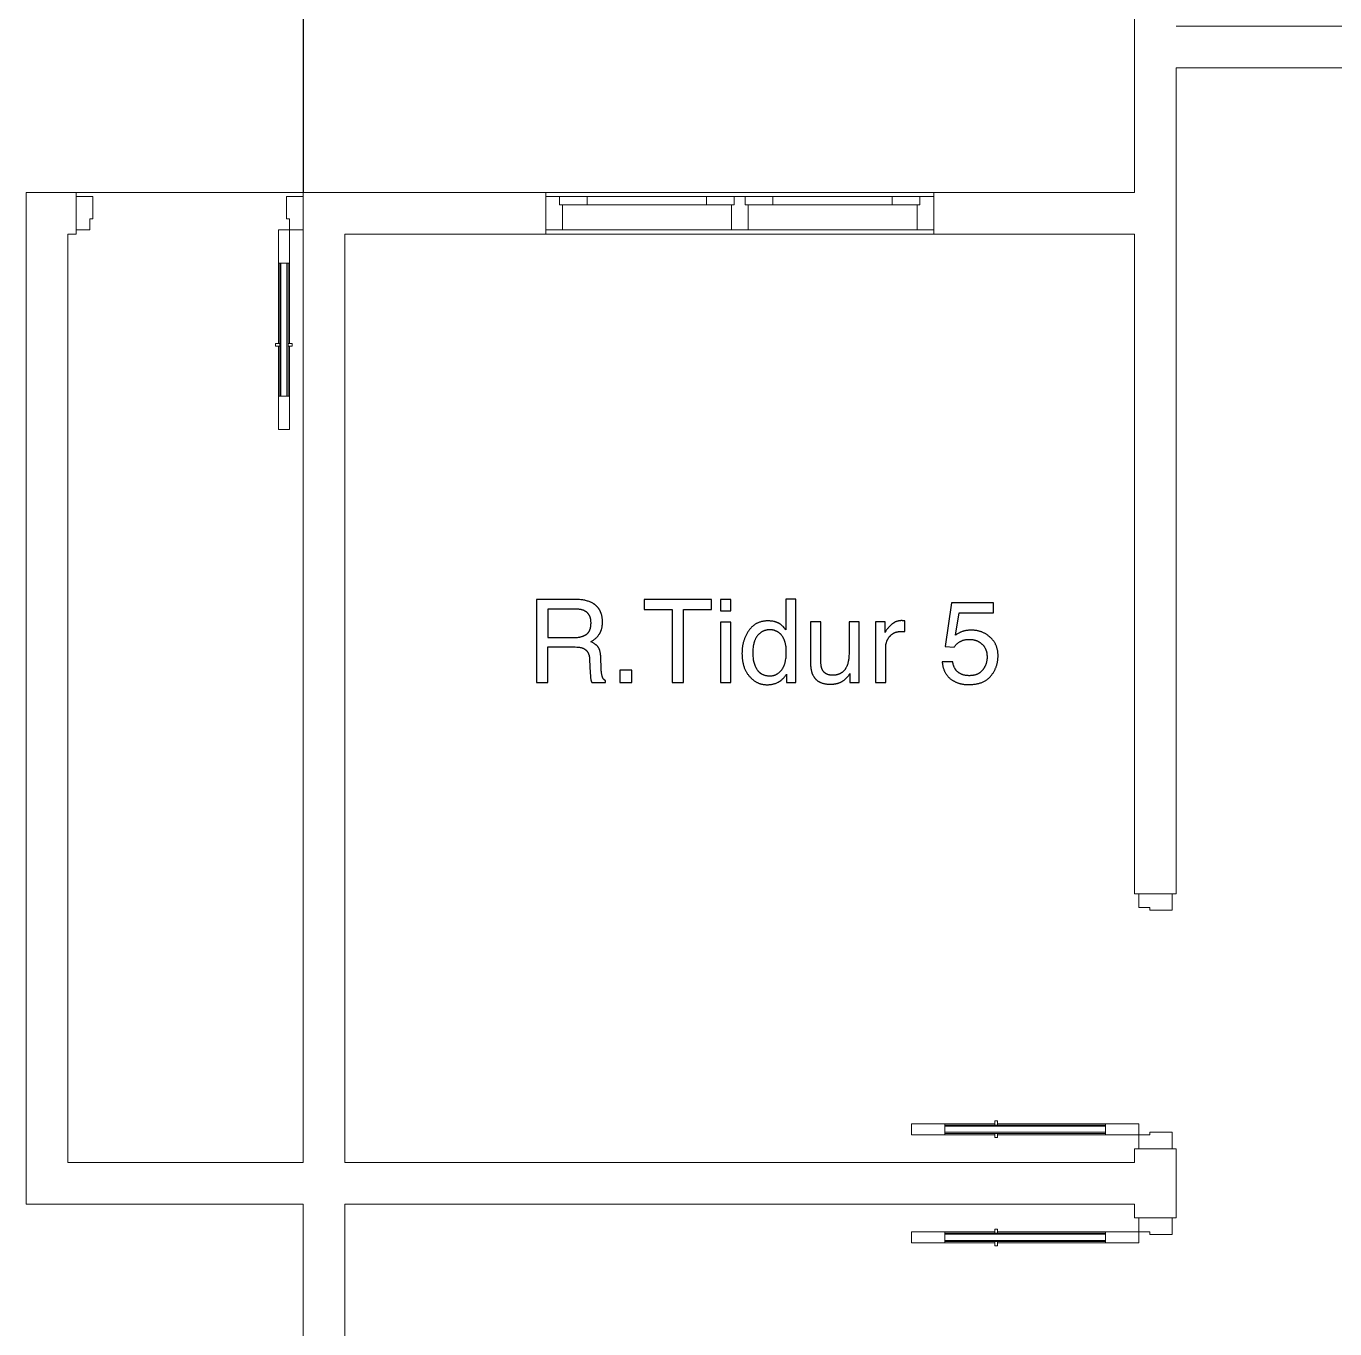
# Model space of a CAD drawing. Header units: metres. Extents: x 0 to 2861, y -1 to 1496.
# Drawn here: x 17.375 to 22.097, y 26.322 to 31.022 of the extents above; entities that cross this region are included whole.
import ezdxf

# ---------------------------------------------------------------- set-up
doc = ezdxf.new("R2010")
doc.units = ezdxf.units.M
doc.layers.add('ARS-KUSEN', color=25, linetype='Continuous', lineweight=9)
doc.layers.add('ARS_DINDING', color=1, linetype='Continuous', lineweight=15)
doc.layers.add('Default', color=18, linetype='Continuous')

msp = doc.modelspace()

# ---------------------------------------------------------------- linework, layer by layer
at = {"layer": 'ARS-KUSEN'}
for points in [[(17.5548, 30.2865), (17.6048, 30.2865), (17.6048, 30.3265), (17.6148, 30.3265), (17.6148, 30.4065), (17.5548, 30.4065)], [(18.3748, 30.2865), (18.3248, 30.2865), (18.3248, 30.3265), (18.3148, 30.3265), (18.3148, 30.4065), (18.3748, 30.4065)], [(19.2498, 30.4065), (19.2998, 30.4065), (19.2998, 30.3765), (19.3098, 30.3765), (19.3098, 30.2865), (19.2498, 30.2865)], [(20.6498, 30.2865), (19.2498, 30.2865), (19.2498, 30.4065), (20.6498, 30.4065)], [(19.3998, 30.389), (19.3998, 30.4065), (19.2998, 30.4065), (19.2998, 30.3765), (19.3998, 30.3765)], [(19.8298, 30.389), (19.8298, 30.4065), (19.9298, 30.4065), (19.9298, 30.3765), (19.8298, 30.3765)], [(19.9298, 30.4065), (19.9698, 30.4065), (19.9698, 30.3765), (19.9798, 30.3765), (19.9798, 30.2865), (19.9198, 30.2865), (19.9198, 30.3765), (19.9298, 30.3765)], [(20.0698, 30.389), (20.0698, 30.4065), (19.9698, 30.4065), (19.9698, 30.3765), (20.0698, 30.3765)], [(20.6498, 30.4065), (20.5998, 30.4065), (20.5998, 30.3765), (20.5898, 30.3765), (20.5898, 30.2865), (20.6498, 30.2865)], [(18.3248, 30.2865), (18.3248, 30.1665), (18.2848, 30.1665), (18.2848, 30.2865)], [(18.2898, 29.8765), (18.2898, 29.8665), (18.2748, 29.8665), (18.2748, 29.8765)], [(18.3198, 29.8765), (18.3198, 29.8665), (18.3348, 29.8665), (18.3348, 29.8765)], [(18.3248, 29.6865), (18.3248, 29.5665), (18.2848, 29.5665), (18.2848, 29.6865)], [(21.3898, 27.8915), (21.3898, 27.8415), (21.4298, 27.8415), (21.4298, 27.8315), (21.5098, 27.8315), (21.5098, 27.8915)], [(20.6898, 27.0215), (20.5698, 27.0215), (20.5698, 27.0615), (20.6898, 27.0615)], [(20.8798, 27.0565), (20.8698, 27.0565), (20.8698, 27.0715), (20.8798, 27.0715)], [(21.3898, 27.0215), (21.2698, 27.0215), (21.2698, 27.0615), (21.3898, 27.0615)], [(20.8798, 27.0265), (20.8698, 27.0265), (20.8698, 27.0115), (20.8798, 27.0115)], [(21.3898, 26.9715), (21.3898, 27.0215), (21.4298, 27.0215), (21.4298, 27.0315), (21.5098, 27.0315), (21.5098, 26.9715)], [(21.3898, 26.7215), (21.3898, 26.6715), (21.4298, 26.6715), (21.4298, 26.6615), (21.5098, 26.6615), (21.5098, 26.7215)], [(20.6898, 26.6715), (20.5698, 26.6715), (20.5698, 26.6315), (20.6898, 26.6315)], [(20.8798, 26.6665), (20.8698, 26.6665), (20.8698, 26.6815), (20.8798, 26.6815)], [(20.8798, 26.6365), (20.8698, 26.6365), (20.8698, 26.6215), (20.8798, 26.6215)], [(21.3898, 26.6715), (21.2698, 26.6715), (21.2698, 26.6315), (21.3898, 26.6315)]]:
    msp.add_lwpolyline(points, close=True, dxfattribs=at)
for points in [[(19.3998, 30.389), (19.3998, 30.4065), (19.8298, 30.4065), (19.8298, 30.394)], [(19.8298, 30.389), (19.8298, 30.3765), (19.3998, 30.3765), (19.3998, 30.389)], [(20.4998, 30.3865), (20.4998, 30.4065), (20.0698, 30.4065), (20.0698, 30.389)], [(20.0698, 30.389), (20.0698, 30.3765), (20.4998, 30.3765), (20.4998, 30.389)], [(20.4998, 30.394), (20.4998, 30.4065), (20.5998, 30.4065), (20.5998, 30.3765), (20.4998, 30.3765), (20.4998, 30.389)], [(18.2898, 30.1665), (18.2898, 29.6865)], [(18.2938, 30.1665), (18.2938, 29.6865)], [(18.3158, 30.1665), (18.3158, 29.6865)], [(18.3198, 30.1665), (18.3198, 29.6865)], [(21.2698, 27.0565), (20.6898, 27.0565)], [(21.2698, 27.0525), (20.6898, 27.0525)], [(21.2698, 27.0305), (20.6898, 27.0305)], [(21.2698, 27.0265), (20.6898, 27.0265)], [(21.2698, 26.6665), (20.6898, 26.6665)], [(21.2698, 26.6625), (20.6898, 26.6625)], [(21.2698, 26.6405), (20.6898, 26.6405)], [(21.2698, 26.6365), (20.6898, 26.6365)]]:
    msp.add_lwpolyline(points, dxfattribs=at)
at = {"layer": 'ARS-KUSEN', "color": 16}
for points in [[(18.2848, 29.8765), (18.2848, 30.1665), (18.3248, 30.1665), (18.3248, 29.8765)], [(18.3248, 29.8665), (18.3248, 29.6865), (18.2848, 29.6865), (18.2848, 29.8665)], [(20.8698, 27.0215), (20.6898, 27.0215), (20.6898, 27.0615), (20.8698, 27.0615)], [(20.8798, 27.0615), (21.2698, 27.0615), (21.2698, 27.0215), (20.8798, 27.0215)], [(20.8698, 26.6715), (20.6898, 26.6715), (20.6898, 26.6315), (20.8698, 26.6315)], [(20.8798, 26.6315), (21.2698, 26.6315), (21.2698, 26.6715), (20.8798, 26.6715)]]:
    msp.add_lwpolyline(points, dxfattribs=at)
at = {"layer": 'ARS_DINDING', "color": 251}
for points in [[(21.3748, 30.4215), (21.3748, 33.2672)], [(21.3748, 31.0215), (21.3748, 30.8715)], [(25.0248, 30.4215), (25.0248, 31.0215), (21.5248, 31.0215)], [(21.5248, 30.8715), (21.5248, 27.8915), (21.3748, 27.8915), (21.3748, 30.2715)], [(21.5248, 30.8715), (24.8748, 30.8715)], [(17.5248, 30.2715), (17.5548, 30.2715), (17.5548, 30.4215), (17.3748, 30.4215), (17.3748, 30.2715)], [(18.3748, 26.7715), (17.3748, 26.7715), (17.3748, 30.4215), (18.3748, 30.4215)], [(21.3748, 30.4215), (18.3748, 30.4215), (18.3748, 30.2715)], [(18.3748, 26.9215), (18.3748, 30.4215), (18.5248, 30.4215)], [(19.2498, 30.4215), (19.2498, 30.2715)], [(20.6498, 30.4215), (20.6498, 30.2715)], [(21.5248, 30.2715), (21.5248, 30.4215)], [(17.5248, 30.2715), (17.5248, 26.9215)], [(18.5248, 30.2715), (18.5248, 26.9215)], [(18.5248, 30.2715), (21.3748, 30.2715)], [(21.3748, 26.9215), (21.3748, 26.9715), (21.5248, 26.9715), (21.5248, 26.7215), (21.3748, 26.7215), (21.3748, 26.7715)], [(18.3748, 26.9215), (17.5248, 26.9215)], [(21.3748, 26.9215), (18.5248, 26.9215)], [(21.5248, 26.7715), (21.5248, 26.9215)], [(18.5248, 22.6465), (18.3748, 22.6465), (18.3748, 26.7715)], [(18.5248, 26.7715), (21.3748, 26.7715)], [(18.5248, 26.7715), (18.5248, 22.7965)]]:
    msp.add_lwpolyline(points, dxfattribs=at)
at = {"layer": 'Default'}
for points in [[(18.3748, 31.4215), (18.3748, 30.4215)], [(19.3555, 28.9532), (19.2166, 28.9532)], [(19.2166, 28.9532), (19.2166, 28.6532)], [(19.4121, 28.8006), (19.4145, 28.8019), (19.4169, 28.8033), (19.4193, 28.8048), (19.4215, 28.8062), (19.4237, 28.8078), (19.4258, 28.8094), (19.4279, 28.811), (19.4299, 28.8127), (19.4318, 28.8145), (19.4336, 28.8163), (19.4354, 28.8181), (19.4371, 28.82), (19.4387, 28.822), (19.4403, 28.824), (19.4418, 28.8261), (19.4432, 28.8282), (19.4439, 28.8293), (19.4446, 28.8304), (19.4452, 28.8315), (19.4458, 28.8326), (19.4464, 28.8338), (19.447, 28.835), (19.4475, 28.8362), (19.4481, 28.8374), (19.4486, 28.8386), (19.4491, 28.8399), (19.4495, 28.8411), (19.45, 28.8424), (19.4504, 28.8437), (19.4508, 28.8451), (19.4512, 28.8464), (19.4516, 28.8478), (19.4519, 28.8492), (19.4522, 28.8506), (19.4528, 28.8535), (19.4533, 28.8564), (19.4536, 28.8594), (19.454, 28.8625), (19.4542, 28.8657), (19.4543, 28.869), (19.4543, 28.8723), (19.4543, 28.8755), (19.4542, 28.8786), (19.454, 28.8817), (19.4537, 28.8847), (19.4533, 28.8876), (19.4529, 28.8905), (19.4523, 28.8933), (19.4517, 28.8961), (19.451, 28.8988), (19.4506, 28.9001), (19.4502, 28.9014), (19.4498, 28.9027), (19.4493, 28.904), (19.4489, 28.9052), (19.4484, 28.9065), (19.4479, 28.9077), (19.4474, 28.9089), (19.4468, 28.9101), (19.4463, 28.9113), (19.4457, 28.9124), (19.4451, 28.9136), (19.4444, 28.9147), (19.4438, 28.9158), (19.4431, 28.9169), (19.4424, 28.918), (19.4417, 28.9191), (19.441, 28.9201), (19.4402, 28.9212), (19.4394, 28.9222), (19.4386, 28.9232), (19.4378, 28.9242), (19.437, 28.9252), (19.4361, 28.9261), (19.4353, 28.9271), (19.4344, 28.928), (19.4334, 28.9289), (19.4325, 28.9298), (19.4315, 28.9307), (19.4306, 28.9315), (19.4296, 28.9324), (19.4285, 28.9332), (19.4275, 28.934), (19.4264, 28.9348), (19.4254, 28.9356), (19.4242, 28.9364), (19.4231, 28.9371), (19.422, 28.9378), (19.4208, 28.9386), (19.4196, 28.9393), (19.4172, 28.9406), (19.4147, 28.9419), (19.4121, 28.9432), (19.4107, 28.9438), (19.4092, 28.9444), (19.4063, 28.9455), (19.4033, 28.9466), (19.4002, 28.9475), (19.397, 28.9484), (19.3937, 28.9493), (19.3903, 28.95), (19.3868, 28.9507), (19.3832, 28.9512), (19.3795, 28.9518), (19.3758, 28.9522), (19.3719, 28.9525), (19.3679, 28.9528), (19.3639, 28.953), (19.3597, 28.9531), (19.3555, 28.9532)], [(19.8483, 28.9532), (19.6049, 28.9532)], [(19.6049, 28.9532), (19.6049, 28.9174)], [(19.8483, 28.9174), (19.8483, 28.9532)], [(19.8805, 28.9532), (19.8805, 28.9115)], [(19.9179, 28.9532), (19.8805, 28.9532)], [(19.9179, 28.9115), (19.9179, 28.9532)], [(20.1518, 28.9542), (20.1164, 28.9542)], [(20.1164, 28.9542), (20.1164, 28.8437)], [(20.1518, 28.6532), (20.1518, 28.9542)], [(19.3565, 28.9182), (19.2573, 28.9182)], [(19.2573, 28.9182), (19.2573, 28.8157)], [(19.3512, 28.8157), (19.3547, 28.8158), (19.3582, 28.8159), (19.3615, 28.8161), (19.3648, 28.8164), (19.3679, 28.8168), (19.371, 28.8173), (19.3725, 28.8176), (19.3739, 28.8179), (19.3754, 28.8182), (19.3768, 28.8186), (19.3782, 28.8189), (19.3796, 28.8193), (19.381, 28.8198), (19.3823, 28.8202), (19.3836, 28.8206), (19.3849, 28.8211), (19.3861, 28.8216), (19.3874, 28.8222), (19.3886, 28.8227), (19.3898, 28.8233), (19.391, 28.8239), (19.3921, 28.8245), (19.3932, 28.8251), (19.3943, 28.8258), (19.3954, 28.8265), (19.3964, 28.8272), (19.397, 28.8275), (19.3975, 28.8279), (19.398, 28.8283), (19.3985, 28.8287), (19.3989, 28.8291), (19.3994, 28.8295), (19.3999, 28.8299), (19.4003, 28.8303), (19.4008, 28.8307), (19.4012, 28.8312), (19.4017, 28.8316), (19.4021, 28.8321), (19.4025, 28.8326), (19.4029, 28.833), (19.4033, 28.8335), (19.4037, 28.834), (19.4041, 28.8345), (19.4045, 28.835), (19.4049, 28.8356), (19.4052, 28.8361), (19.4056, 28.8366), (19.4059, 28.8372), (19.4063, 28.8378), (19.4066, 28.8383), (19.4072, 28.8395), (19.4078, 28.8407), (19.4084, 28.8419), (19.4089, 28.8432), (19.4094, 28.8445), (19.4099, 28.8458), (19.4103, 28.8472), (19.4107, 28.8486), (19.4111, 28.8501), (19.4115, 28.8516), (19.4118, 28.8531), (19.412, 28.8547), (19.4123, 28.8562), (19.4125, 28.8579), (19.4127, 28.8595), (19.4128, 28.8612), (19.4129, 28.863), (19.413, 28.8648), (19.4131, 28.8666), (19.4131, 28.8684), (19.4131, 28.8704), (19.413, 28.8723), (19.4129, 28.8742), (19.4127, 28.8761), (19.4125, 28.8779), (19.4123, 28.8797), (19.412, 28.8815), (19.4116, 28.8832), (19.4112, 28.8848), (19.4108, 28.8865), (19.4103, 28.888), (19.4098, 28.8896), (19.4095, 28.8903), (19.4092, 28.8911), (19.4089, 28.8918), (19.4086, 28.8926), (19.4083, 28.8933), (19.408, 28.894), (19.4076, 28.8947), (19.4073, 28.8954), (19.4069, 28.896), (19.4065, 28.8967), (19.4061, 28.8974), (19.4057, 28.898), (19.4053, 28.8987), (19.4049, 28.8993), (19.4044, 28.8999), (19.404, 28.9005), (19.4035, 28.9011), (19.4031, 28.9017), (19.4026, 28.9023), (19.4021, 28.9028), (19.4016, 28.9034), (19.4011, 28.904), (19.4005, 28.9045), (19.4, 28.905), (19.3994, 28.9055), (19.3989, 28.906), (19.3983, 28.9065), (19.3977, 28.907), (19.3971, 28.9075), (19.3965, 28.908), (19.3959, 28.9084), (19.3953, 28.9089), (19.3946, 28.9093), (19.394, 28.9098), (19.3933, 28.9102), (19.3926, 28.9106), (19.3919, 28.911), (19.3912, 28.9114), (19.3898, 28.9121), (19.389, 28.9125), (19.3882, 28.9129), (19.3874, 28.9132), (19.3866, 28.9135), (19.3857, 28.9139), (19.3848, 28.9142), (19.384, 28.9145), (19.3831, 28.9148), (19.3812, 28.9153), (19.3793, 28.9158), (19.3773, 28.9163), (19.3753, 28.9167), (19.3731, 28.9171), (19.371, 28.9174), (19.3687, 28.9176), (19.3664, 28.9179), (19.364, 28.918), (19.3616, 28.9181), (19.3591, 28.9182), (19.3565, 28.9182)], [(19.6049, 28.9174), (19.7059, 28.9174)], [(19.7059, 28.9174), (19.7059, 28.6532)], [(19.7472, 28.6532), (19.7472, 28.9174)], [(19.7472, 28.9174), (19.8483, 28.9174)], [(19.8805, 28.9115), (19.9179, 28.9115)], [(20.7136, 28.9407), (20.6913, 28.7833)], [(20.8655, 28.9407), (20.7136, 28.9407)], [(20.7287, 28.8239), (20.7411, 28.9052)], [(20.7411, 28.9052), (20.8655, 28.9052)], [(20.8655, 28.9052), (20.8655, 28.9407)], [(19.8805, 28.8709), (19.8805, 28.6532)], [(19.9179, 28.8709), (19.8805, 28.8709)], [(19.9179, 28.6532), (19.9179, 28.8709)], [(20.0521, 28.8758), (20.0493, 28.8757), (20.0465, 28.8756), (20.0438, 28.8755), (20.0411, 28.8752), (20.0384, 28.8749), (20.0358, 28.8745), (20.0333, 28.8741), (20.0307, 28.8736), (20.0282, 28.873), (20.0258, 28.8723), (20.0234, 28.8716), (20.021, 28.8708), (20.0187, 28.87), (20.0164, 28.8691), (20.0142, 28.8681), (20.012, 28.867), (20.0098, 28.8659), (20.0077, 28.8647), (20.0056, 28.8634), (20.0036, 28.8621), (20.0016, 28.8607), (19.9997, 28.8592), (19.9977, 28.8577), (19.9959, 28.8561), (19.994, 28.8544), (19.9922, 28.8526), (19.9905, 28.8508), (19.9888, 28.8489), (19.9871, 28.847), (19.9855, 28.845), (19.9839, 28.8429), (19.9824, 28.8407), (19.9809, 28.8385), (19.9794, 28.8363), (19.978, 28.8341), (19.9766, 28.8318), (19.9753, 28.8295), (19.9741, 28.8272), (19.9728, 28.8248), (19.9717, 28.8224), (19.9706, 28.82), (19.9695, 28.8176), (19.9685, 28.8152), (19.9675, 28.8127), (19.9666, 28.8102), (19.9657, 28.8076), (19.9648, 28.8051), (19.9641, 28.8025), (19.9633, 28.7999), (19.9626, 28.7973), (19.962, 28.7946), (19.9614, 28.792), (19.9608, 28.7893), (19.9603, 28.7865), (19.9599, 28.7838), (19.9595, 28.781), (19.9591, 28.7782), (19.9588, 28.7754), (19.9583, 28.7697), (19.958, 28.7639), (19.9579, 28.7579), (19.9581, 28.7516), (19.9582, 28.7485), (19.9584, 28.7455), (19.9586, 28.7425), (19.9589, 28.7395), (19.9592, 28.7366), (19.9596, 28.7337), (19.9601, 28.7308), (19.9606, 28.728), (19.9611, 28.7252), (19.9617, 28.7225), (19.9624, 28.7198), (19.9631, 28.7171), (19.9638, 28.7145), (19.9646, 28.712), (19.9655, 28.7094), (19.9664, 28.7069), (19.9674, 28.7045), (19.9684, 28.702), (19.9695, 28.6997), (19.9706, 28.6973), (19.9718, 28.695), (19.973, 28.6928), (19.9743, 28.6906), (19.9756, 28.6884), (19.977, 28.6862), (19.9784, 28.6841), (19.9799, 28.6821), (19.9815, 28.6801), (19.9831, 28.6781), (19.9847, 28.6761), (19.9864, 28.6742), (19.9881, 28.6724), (19.9898, 28.6706), (19.9915, 28.6689), (19.9933, 28.6673), (19.9951, 28.6657), (19.9969, 28.6642), (19.9987, 28.6627), (20.0005, 28.6613), (20.0024, 28.6599), (20.0043, 28.6586), (20.0061, 28.6574), (20.0081, 28.6562), (20.01, 28.6551), (20.0119, 28.6541), (20.0139, 28.6531), (20.0159, 28.6522), (20.0179, 28.6513), (20.0199, 28.6505), (20.022, 28.6497), (20.024, 28.649), (20.0261, 28.6484), (20.0282, 28.6478), (20.0303, 28.6473), (20.0325, 28.6469), (20.0346, 28.6465), (20.0368, 28.6462), (20.039, 28.6459), (20.0412, 28.6457), (20.0435, 28.6455), (20.0457, 28.6454), (20.048, 28.6454), (20.0508, 28.6454), (20.0536, 28.6455), (20.0563, 28.6457), (20.059, 28.646), (20.0617, 28.6463), (20.0643, 28.6467), (20.0669, 28.6471), (20.0694, 28.6476), (20.0719, 28.6482), (20.0744, 28.6489), (20.0768, 28.6496), (20.0791, 28.6505), (20.0815, 28.6513), (20.0838, 28.6523), (20.086, 28.6533), (20.0882, 28.6544), (20.0893, 28.655), (20.0904, 28.6556), (20.0915, 28.6562), (20.0926, 28.6568), (20.0936, 28.6575), (20.0947, 28.6582), (20.0957, 28.6589), (20.0967, 28.6596), (20.0977, 28.6603), (20.0988, 28.6611), (20.0998, 28.6619), (20.1008, 28.6627), (20.1017, 28.6635), (20.1027, 28.6644), (20.1046, 28.6662), (20.1065, 28.6681), (20.1084, 28.67), (20.1102, 28.6721), (20.1119, 28.6742), (20.1137, 28.6764), (20.1154, 28.6787), (20.117, 28.6811), (20.1187, 28.6836)], [(20.1164, 28.8437), (20.1134, 28.8474), (20.1104, 28.8508), (20.1075, 28.8539), (20.106, 28.8553), (20.1046, 28.8567), (20.1033, 28.858), (20.1019, 28.8593), (20.1006, 28.8604), (20.0992, 28.8615), (20.0979, 28.8625), (20.0967, 28.8635), (20.0954, 28.8643), (20.0942, 28.8651), (20.0931, 28.8658), (20.092, 28.8664), (20.0909, 28.867), (20.0898, 28.8676), (20.0887, 28.8682), (20.0875, 28.8688), (20.0864, 28.8693), (20.0852, 28.8698), (20.084, 28.8703), (20.0828, 28.8707), (20.0815, 28.8712), (20.0803, 28.8716), (20.079, 28.872), (20.0778, 28.8724), (20.0765, 28.8728), (20.0752, 28.8731), (20.0725, 28.8737), (20.0698, 28.8743), (20.067, 28.8747), (20.0641, 28.8751), (20.0612, 28.8754), (20.0582, 28.8756), (20.0552, 28.8757), (20.0521, 28.8758)], [(20.2428, 28.8719), (20.2053, 28.8719)], [(20.2053, 28.8719), (20.2053, 28.7232)], [(20.2428, 28.7267), (20.2428, 28.8719)], [(20.3813, 28.8719), (20.3445, 28.8719)], [(20.3445, 28.8719), (20.3445, 28.7645)], [(20.3813, 28.6532), (20.3813, 28.8719)], [(20.4746, 28.8719), (20.4397, 28.8719)], [(20.4397, 28.8719), (20.4397, 28.6532)], [(20.5461, 28.8758), (20.5377, 28.8766), (20.5356, 28.8767), (20.5349, 28.8768), (20.5345, 28.8768), (20.5343, 28.8768), (20.5329, 28.8768), (20.5315, 28.8767), (20.5302, 28.8766), (20.5289, 28.8765), (20.5276, 28.8764), (20.5262, 28.8762), (20.5249, 28.876), (20.5237, 28.8758), (20.5224, 28.8755), (20.5211, 28.8752), (20.5198, 28.8749), (20.5186, 28.8746), (20.5173, 28.8742), (20.5161, 28.8738), (20.5149, 28.8733), (20.5137, 28.8728), (20.5125, 28.8723), (20.5113, 28.8718), (20.5101, 28.8712), (20.5089, 28.8706), (20.5078, 28.87), (20.5066, 28.8693), (20.5055, 28.8686), (20.5044, 28.8679), (20.5032, 28.8671), (20.5021, 28.8663), (20.501, 28.8655), (20.4999, 28.8647), (20.4988, 28.8638), (20.4978, 28.8629), (20.4967, 28.8619), (20.4957, 28.861), (20.4917, 28.8571), (20.4881, 28.8533), (20.4864, 28.8515), (20.4849, 28.8498), (20.4834, 28.848), (20.482, 28.8463), (20.4808, 28.8447), (20.4796, 28.843), (20.4785, 28.8415), (20.4776, 28.8399), (20.4771, 28.8392), (20.4767, 28.8384), (20.4763, 28.8377), (20.4759, 28.8369), (20.4755, 28.8362), (20.4752, 28.8355), (20.4749, 28.8348), (20.4746, 28.8341)], [(20.4746, 28.8341), (20.4746, 28.8719)], [(20.5461, 28.837), (20.5461, 28.8758)], [(19.2573, 28.8157), (19.3512, 28.8157)], [(20.4765, 28.779), (20.4765, 28.7804), (20.4765, 28.7819), (20.4766, 28.7833), (20.4767, 28.7847), (20.4768, 28.7861), (20.477, 28.7875), (20.4772, 28.7889), (20.4774, 28.7903), (20.4776, 28.7916), (20.4779, 28.793), (20.4782, 28.7943), (20.4786, 28.7957), (20.4789, 28.797), (20.4793, 28.7983), (20.4797, 28.7996), (20.4802, 28.8009), (20.4807, 28.8022), (20.4812, 28.8034), (20.4817, 28.8047), (20.4823, 28.8059), (20.4829, 28.8072), (20.4835, 28.8084), (20.4842, 28.8096), (20.4849, 28.8108), (20.4856, 28.812), (20.4863, 28.8132), (20.4871, 28.8144), (20.4879, 28.8156), (20.4887, 28.8167), (20.4896, 28.8179), (20.4905, 28.819), (20.4914, 28.8201), (20.4923, 28.8212), (20.4933, 28.8223), (20.4943, 28.8233), (20.4953, 28.8243), (20.4963, 28.8253), (20.4974, 28.8262), (20.4985, 28.8271), (20.4996, 28.8279), (20.5008, 28.8288), (20.5019, 28.8295), (20.5031, 28.8303), (20.5044, 28.831), (20.5056, 28.8317), (20.5069, 28.8323), (20.5082, 28.8329), (20.5095, 28.8335), (20.5108, 28.8341), (20.5122, 28.8346), (20.5136, 28.835), (20.515, 28.8355), (20.5165, 28.8359), (20.518, 28.8362), (20.5195, 28.8366), (20.521, 28.8369), (20.5225, 28.8371), (20.5241, 28.8374), (20.5257, 28.8375), (20.5273, 28.8377), (20.529, 28.8378), (20.5306, 28.8379), (20.5323, 28.838), (20.5341, 28.838), (20.5372, 28.8379), (20.5387, 28.8379), (20.5401, 28.8378), (20.5415, 28.8376), (20.543, 28.8375), (20.5445, 28.8372), (20.5461, 28.837)], [(20.6807, 28.7277), (20.6809, 28.7251), (20.6812, 28.7226), (20.6815, 28.7201), (20.6819, 28.7176), (20.6823, 28.7152), (20.6828, 28.7128), (20.6833, 28.7105), (20.6838, 28.7082), (20.6844, 28.706), (20.6851, 28.7038), (20.6858, 28.7016), (20.6865, 28.6995), (20.6873, 28.6974), (20.6882, 28.6954), (20.6891, 28.6934), (20.69, 28.6914), (20.691, 28.6895), (20.692, 28.6877), (20.6931, 28.6858), (20.6942, 28.684), (20.6954, 28.6823), (20.6966, 28.6806), (20.6979, 28.6789), (20.6992, 28.6773), (20.7006, 28.6758), (20.702, 28.6742), (20.7034, 28.6727), (20.7049, 28.6713), (20.7065, 28.6699), (20.7081, 28.6685), (20.7097, 28.6672), (20.7114, 28.6659), (20.7131, 28.6647), (20.7149, 28.6635), (20.7166, 28.6623), (20.7184, 28.6612), (20.7202, 28.6601), (20.722, 28.6591), (20.7238, 28.6581), (20.7257, 28.6571), (20.7275, 28.6562), (20.7294, 28.6553), (20.7313, 28.6545), (20.7332, 28.6537), (20.7351, 28.6529), (20.737, 28.6522), (20.739, 28.6515), (20.741, 28.6508), (20.7429, 28.6502), (20.7449, 28.6497), (20.747, 28.6491), (20.749, 28.6486), (20.751, 28.6482), (20.7531, 28.6478), (20.7552, 28.6474), (20.7573, 28.6471), (20.7594, 28.6468), (20.7615, 28.6465), (20.7637, 28.6463), (20.7658, 28.6461), (20.768, 28.646), (20.7702, 28.6459), (20.7724, 28.6458), (20.7746, 28.6458), (20.7781, 28.6458), (20.7815, 28.6459), (20.7849, 28.6461), (20.7882, 28.6463), (20.7914, 28.6466), (20.7946, 28.6469), (20.7977, 28.6473), (20.8008, 28.6478), (20.8038, 28.6483), (20.8067, 28.6489), (20.8096, 28.6496), (20.8125, 28.6503), (20.8152, 28.651), (20.8179, 28.6519), (20.8206, 28.6528), (20.8232, 28.6537), (20.8257, 28.6547), (20.8281, 28.6558), (20.8306, 28.657), (20.8329, 28.6582), (20.8352, 28.6594), (20.8374, 28.6608), (20.8396, 28.6622), (20.8417, 28.6636), (20.8437, 28.6651), (20.8457, 28.6667), (20.8477, 28.6683), (20.8495, 28.67), (20.8513, 28.6718), (20.8531, 28.6736), (20.8548, 28.6755), (20.8564, 28.6775), (20.858, 28.6795), (20.8595, 28.6815), (20.861, 28.6835), (20.8624, 28.6855), (20.8638, 28.6876), (20.8651, 28.6897), (20.8664, 28.6918), (20.8676, 28.6939), (20.8688, 28.696), (20.8699, 28.6982), (20.871, 28.7004), (20.872, 28.7026), (20.873, 28.7048), (20.8739, 28.707), (20.8748, 28.7093), (20.8756, 28.7116), (20.8764, 28.7139), (20.8771, 28.7162), (20.8778, 28.7185), (20.8784, 28.7209), (20.879, 28.7232), (20.8795, 28.7256), (20.88, 28.728), (20.8804, 28.7305), (20.8808, 28.7329), (20.8811, 28.7354), (20.8814, 28.7379), (20.8816, 28.7404), (20.8818, 28.7429), (20.8819, 28.7454), (20.882, 28.748), (20.882, 28.7506), (20.882, 28.7531), (20.8819, 28.7555), (20.8818, 28.7579), (20.8816, 28.7603), (20.8814, 28.7627), (20.8811, 28.765), (20.8807, 28.7673), (20.8803, 28.7696), (20.8798, 28.7719), (20.8793, 28.7741), (20.8787, 28.7763), (20.8781, 28.7785), (20.8774, 28.7806), (20.8767, 28.7828), (20.8759, 28.7849), (20.8751, 28.7869), (20.8742, 28.789), (20.8732, 28.791), (20.8722, 28.793), (20.8711, 28.7949), (20.87, 28.7969), (20.8688, 28.7988), (20.8676, 28.8006), (20.8663, 28.8025), (20.865, 28.8043), (20.8636, 28.8061), (20.8621, 28.8079), (20.8606, 28.8096), (20.8591, 28.8113), (20.8575, 28.813), (20.8558, 28.8147), (20.8541, 28.8163), (20.8523, 28.8179), (20.8505, 28.8195), (20.8487, 28.821), (20.8469, 28.8224), (20.845, 28.8238), (20.8431, 28.8251), (20.8412, 28.8264), (20.8393, 28.8277), (20.8374, 28.8289), (20.8354, 28.83), (20.8334, 28.8311), (20.8314, 28.8321), (20.8293, 28.8331), (20.8272, 28.8341), (20.8251, 28.835), (20.823, 28.8358), (20.8209, 28.8366), (20.8187, 28.8373), (20.8165, 28.838), (20.8143, 28.8386), (20.8121, 28.8392), (20.8098, 28.8397), (20.8075, 28.8402), (20.8052, 28.8406), (20.8029, 28.841), (20.8005, 28.8414), (20.7981, 28.8416), (20.7957, 28.8419), (20.7933, 28.842), (20.7908, 28.8422), (20.7884, 28.8422), (20.7859, 28.8423), (20.7832, 28.8422), (20.7806, 28.8422), (20.778, 28.842), (20.7755, 28.8418), (20.773, 28.8416), (20.7705, 28.8413), (20.7681, 28.841), (20.7657, 28.8406), (20.7634, 28.8401), (20.7611, 28.8396), (20.7588, 28.8391), (20.7566, 28.8385), (20.7544, 28.8378), (20.7522, 28.8371), (20.7501, 28.8363), (20.7481, 28.8355), (20.7469, 28.835), (20.7458, 28.8345), (20.7446, 28.8339), (20.7434, 28.8333), (20.741, 28.8321), (20.7386, 28.8307), (20.7362, 28.8292), (20.7337, 28.8275), (20.7312, 28.8258), (20.7287, 28.8239)], [(20.7232, 28.7814), (20.7244, 28.783), (20.7256, 28.7846), (20.7269, 28.7861), (20.7282, 28.7876), (20.7296, 28.789), (20.7309, 28.7904), (20.7323, 28.7918), (20.7338, 28.7931), (20.7352, 28.7943), (20.7367, 28.7955), (20.7382, 28.7967), (20.7398, 28.7978), (20.7414, 28.7989), (20.743, 28.7999), (20.7447, 28.8009), (20.7463, 28.8018), (20.7472, 28.8023), (20.7481, 28.8027), (20.7489, 28.8031), (20.7498, 28.8036), (20.7507, 28.804), (20.7516, 28.8043), (20.7535, 28.8051), (20.7554, 28.8057), (20.7573, 28.8063), (20.7593, 28.8069), (20.7613, 28.8073), (20.7633, 28.8078), (20.7654, 28.8082), (20.7676, 28.8085), (20.7698, 28.8087), (20.772, 28.8089), (20.7743, 28.8091), (20.7766, 28.8092), (20.7789, 28.8092), (20.7805, 28.8092), (20.7822, 28.8091), (20.7838, 28.809), (20.7853, 28.8089), (20.7869, 28.8088), (20.7885, 28.8086), (20.79, 28.8084), (20.7915, 28.8081), (20.793, 28.8079), (20.7945, 28.8076), (20.796, 28.8072), (20.7975, 28.8068), (20.7989, 28.8064), (20.8004, 28.806), (20.8018, 28.8055), (20.8032, 28.805), (20.8046, 28.8045), (20.806, 28.8039), (20.8073, 28.8033), (20.8087, 28.8026), (20.81, 28.802), (20.8113, 28.8013), (20.8126, 28.8005), (20.8139, 28.7998), (20.8152, 28.799), (20.8165, 28.7981), (20.8177, 28.7973), (20.819, 28.7964), (20.8202, 28.7954), (20.8214, 28.7945), (20.8226, 28.7935), (20.8237, 28.7924), (20.8249, 28.7914), (20.826, 28.7903), (20.8271, 28.7892), (20.8281, 28.788), (20.8291, 28.7869), (20.8301, 28.7857), (20.831, 28.7844), (20.8319, 28.7832), (20.8328, 28.7819), (20.8336, 28.7806), (20.8344, 28.7793), (20.8351, 28.7779), (20.8358, 28.7765), (20.8365, 28.7751), (20.8372, 28.7737), (20.8378, 28.7722), (20.8383, 28.7707), (20.8389, 28.7692), (20.8393, 28.7677), (20.8398, 28.7661), (20.8402, 28.7645), (20.8406, 28.7629), (20.841, 28.7612), (20.8413, 28.7595), (20.8415, 28.7578), (20.8418, 28.7561), (20.842, 28.7543), (20.8421, 28.7525), (20.8423, 28.7507), (20.8424, 28.7488), (20.8424, 28.747), (20.8424, 28.7451), (20.8424, 28.7435), (20.8424, 28.7419), (20.8423, 28.7404), (20.8422, 28.7388), (20.842, 28.7373), (20.8419, 28.7357), (20.8417, 28.7342), (20.8414, 28.7327), (20.8412, 28.7312), (20.8409, 28.7297), (20.8406, 28.7282), (20.8402, 28.7267), (20.8398, 28.7252), (20.8394, 28.7238), (20.839, 28.7223), (20.8385, 28.7209), (20.838, 28.7194), (20.8375, 28.718), (20.8369, 28.7166), (20.8363, 28.7152), (20.8357, 28.7138), (20.835, 28.7124), (20.8343, 28.711), (20.8336, 28.7096), (20.8328, 28.7082), (20.832, 28.7069), (20.8312, 28.7055), (20.8304, 28.7042), (20.8295, 28.7029), (20.8286, 28.7015), (20.8277, 28.7002), (20.8267, 28.6989), (20.8257, 28.6976), (20.8247, 28.6964), (20.8236, 28.6952), (20.8225, 28.694), (20.8214, 28.6929), (20.8202, 28.6918), (20.819, 28.6908), (20.8178, 28.6898), (20.8165, 28.6888), (20.8152, 28.6879), (20.8139, 28.687), (20.8125, 28.6862), (20.8111, 28.6854), (20.8097, 28.6847), (20.8082, 28.684), (20.8067, 28.6833), (20.8052, 28.6827), (20.8036, 28.6821), (20.8021, 28.6815), (20.8004, 28.681), (20.7988, 28.6805), (20.7971, 28.6801), (20.7953, 28.6797), (20.7936, 28.6794), (20.7918, 28.6791), (20.79, 28.6788), (20.7881, 28.6786), (20.7862, 28.6784), (20.7843, 28.6783), (20.7823, 28.6782), (20.7803, 28.6781), (20.7783, 28.6781), (20.7762, 28.6781), (20.7741, 28.6782), (20.772, 28.6783), (20.77, 28.6785), (20.768, 28.6787), (20.766, 28.6789), (20.7641, 28.6792), (20.7622, 28.6796), (20.7603, 28.68), (20.7585, 28.6805), (20.7566, 28.681), (20.7549, 28.6815), (20.7531, 28.6821), (20.7514, 28.6828), (20.7497, 28.6835), (20.7481, 28.6842), (20.7465, 28.685), (20.745, 28.6858), (20.7435, 28.6866), (20.742, 28.6875), (20.7406, 28.6884), (20.7393, 28.6894), (20.738, 28.6904), (20.7367, 28.6914), (20.7354, 28.6925), (20.7343, 28.6936), (20.7337, 28.6942), (20.7331, 28.6948), (20.7326, 28.6954), (20.732, 28.696), (20.7315, 28.6966), (20.7309, 28.6972), (20.7304, 28.6978), (20.7299, 28.6985), (20.7294, 28.6991), (20.7289, 28.6998), (20.728, 28.7011), (20.7271, 28.7025), (20.7263, 28.7039), (20.7255, 28.7054), (20.7247, 28.7068), (20.724, 28.7084), (20.7233, 28.7099), (20.7227, 28.7115), (20.7221, 28.7132), (20.7215, 28.7149), (20.721, 28.7166), (20.7206, 28.7183), (20.7201, 28.7201), (20.7198, 28.722), (20.7194, 28.7238), (20.7191, 28.7258), (20.7189, 28.7277)], [(19.2573, 28.6532), (19.2573, 28.7818)], [(19.2573, 28.7818), (19.3498, 28.7818)], [(19.3498, 28.7818), (19.3558, 28.7817), (19.3614, 28.7815), (19.3641, 28.7813), (19.3666, 28.781), (19.369, 28.7808), (19.3714, 28.7804), (19.3736, 28.7801), (19.3757, 28.7797), (19.3778, 28.7792), (19.3797, 28.7787), (19.3806, 28.7785), (19.3815, 28.7782), (19.3824, 28.7779), (19.3832, 28.7776), (19.384, 28.7773), (19.3848, 28.777), (19.3856, 28.7766), (19.3863, 28.7763), (19.387, 28.776), (19.3876, 28.7757), (19.3882, 28.7753), (19.3888, 28.775), (19.3894, 28.7746), (19.39, 28.7743), (19.3906, 28.7739), (19.3911, 28.7735), (19.3917, 28.7731), (19.3923, 28.7727), (19.3928, 28.7723), (19.3933, 28.7719), (19.3938, 28.7714), (19.3944, 28.771), (19.3949, 28.7706), (19.3954, 28.7701), (19.3958, 28.7696), (19.3963, 28.7691), (19.3968, 28.7687), (19.3972, 28.7682), (19.3977, 28.7677), (19.3981, 28.7671), (19.3986, 28.7666), (19.399, 28.7661), (19.3994, 28.7655), (19.3998, 28.765), (19.4002, 28.7644), (19.4006, 28.7638), (19.4009, 28.7633), (19.4013, 28.7627), (19.4017, 28.7621), (19.402, 28.7614), (19.4023, 28.7608), (19.4027, 28.7602), (19.4033, 28.7589), (19.4039, 28.7576), (19.4044, 28.7562), (19.405, 28.7548), (19.4054, 28.7534), (19.4059, 28.7519), (19.4063, 28.7504), (19.4067, 28.7488), (19.407, 28.7472), (19.4073, 28.7456), (19.4075, 28.7439), (19.4078, 28.7422), (19.4079, 28.7405), (19.4081, 28.7387), (19.4082, 28.7369)], [(19.4484, 28.744), (19.4483, 28.7473), (19.448, 28.7503), (19.4478, 28.7533), (19.4474, 28.7562), (19.447, 28.759), (19.4465, 28.7616), (19.446, 28.7641), (19.4454, 28.7666), (19.4451, 28.7677), (19.4448, 28.7689), (19.4444, 28.77), (19.4441, 28.7711), (19.4437, 28.7721), (19.4433, 28.7731), (19.4429, 28.7741), (19.4425, 28.7751), (19.442, 28.776), (19.4416, 28.7769), (19.4411, 28.7778), (19.4406, 28.7787), (19.4401, 28.7795), (19.4396, 28.7803), (19.4391, 28.7811), (19.4385, 28.7818), (19.438, 28.7825), (19.4374, 28.7833), (19.4368, 28.784), (19.4362, 28.7847), (19.4355, 28.7853), (19.4349, 28.786), (19.4342, 28.7867), (19.4335, 28.7874), (19.4328, 28.788), (19.4321, 28.7887), (19.4314, 28.7893), (19.4306, 28.7899), (19.4299, 28.7905), (19.4291, 28.7911), (19.4275, 28.7923), (19.4258, 28.7935), (19.424, 28.7946), (19.4222, 28.7957), (19.4203, 28.7968), (19.4183, 28.7978), (19.4163, 28.7988), (19.4142, 28.7997), (19.4121, 28.8006)], [(20.3445, 28.7645), (20.3444, 28.7567), (20.3441, 28.7493), (20.3438, 28.7458), (20.3435, 28.7423), (20.3431, 28.739), (20.3426, 28.7358), (20.3421, 28.7327), (20.3416, 28.7297), (20.341, 28.7268), (20.3403, 28.7241), (20.3396, 28.7214), (20.3388, 28.7188), (20.3383, 28.7176), (20.3379, 28.7164), (20.3374, 28.7152), (20.337, 28.714), (20.3361, 28.7119), (20.3352, 28.7099), (20.3342, 28.7079), (20.3331, 28.706), (20.3326, 28.705), (20.332, 28.7041), (20.3315, 28.7032), (20.3309, 28.7024), (20.3303, 28.7015), (20.3297, 28.7007), (20.3291, 28.6998), (20.3285, 28.699), (20.3279, 28.6982), (20.3272, 28.6974), (20.3266, 28.6967), (20.3259, 28.6959), (20.3252, 28.6952), (20.3245, 28.6945), (20.3238, 28.6938), (20.3231, 28.6931), (20.3224, 28.6925), (20.3217, 28.6918), (20.3209, 28.6912), (20.3201, 28.6906), (20.3194, 28.69), (20.3186, 28.6894), (20.3178, 28.6888), (20.317, 28.6883), (20.3161, 28.6878), (20.3153, 28.6872), (20.3145, 28.6868), (20.3136, 28.6863), (20.3127, 28.6858), (20.3119, 28.6854), (20.311, 28.6849), (20.3101, 28.6845), (20.3091, 28.6841), (20.3082, 28.6838), (20.3073, 28.6834), (20.3063, 28.6831), (20.3053, 28.6827), (20.3044, 28.6824), (20.3034, 28.6821), (20.3024, 28.6819), (20.3014, 28.6816), (20.3003, 28.6814), (20.2993, 28.6811), (20.2982, 28.6809), (20.2961, 28.6805), (20.2939, 28.6802), (20.2917, 28.68), (20.2894, 28.6798), (20.2871, 28.6797), (20.2847, 28.6797), (20.283, 28.6797), (20.2814, 28.6798), (20.2798, 28.6799), (20.2783, 28.68), (20.2768, 28.6802), (20.2753, 28.6804), (20.2738, 28.6806), (20.2724, 28.6809), (20.271, 28.6813), (20.2696, 28.6816), (20.2683, 28.682), (20.267, 28.6825), (20.2664, 28.6827), (20.2658, 28.6829), (20.2651, 28.6832), (20.2645, 28.6835), (20.2639, 28.6837), (20.2633, 28.684), (20.2628, 28.6843), (20.2622, 28.6846), (20.2616, 28.6849), (20.2611, 28.6852), (20.2605, 28.6856), (20.26, 28.6859), (20.2594, 28.6863), (20.2589, 28.6866), (20.2584, 28.687), (20.2579, 28.6874), (20.2574, 28.6878), (20.2569, 28.6882), (20.2564, 28.6886), (20.2559, 28.689), (20.2555, 28.6894), (20.255, 28.6898), (20.2546, 28.6903), (20.2541, 28.6907), (20.2537, 28.6912), (20.2532, 28.6917), (20.2528, 28.6922), (20.2524, 28.6927), (20.252, 28.6932), (20.2516, 28.6937), (20.2512, 28.6942), (20.2509, 28.6947), (20.2505, 28.6953), (20.2501, 28.6958), (20.2498, 28.6964), (20.2494, 28.6969), (20.2491, 28.6975), (20.2488, 28.6981), (20.2481, 28.6993), (20.2478, 28.7), (20.2475, 28.7007), (20.2472, 28.7014), (20.2469, 28.7021), (20.2466, 28.7028), (20.2463, 28.7035), (20.2458, 28.705), (20.2453, 28.7066), (20.2449, 28.7081), (20.2445, 28.7098), (20.2442, 28.7115), (20.2439, 28.7132), (20.2436, 28.715), (20.2434, 28.7168), (20.2432, 28.7187), (20.243, 28.7206), (20.2429, 28.7226), (20.2429, 28.7246), (20.2428, 28.7267)], [(20.4765, 28.6532), (20.4765, 28.779)], [(20.6913, 28.7833), (20.7232, 28.7814)], [(19.4082, 28.7369), (19.4106, 28.6869)], [(19.4498, 28.7038), (19.4484, 28.744)], [(20.2053, 28.7232), (20.2053, 28.7198), (20.2054, 28.7164), (20.2056, 28.7131), (20.2058, 28.7099), (20.2062, 28.7068), (20.2066, 28.7038), (20.207, 28.7009), (20.2076, 28.698), (20.2082, 28.6953), (20.2089, 28.6926), (20.2096, 28.69), (20.21, 28.6888), (20.2104, 28.6876), (20.2109, 28.6863), (20.2113, 28.6852), (20.2118, 28.684), (20.2123, 28.6828), (20.2128, 28.6817), (20.2133, 28.6806), (20.2139, 28.6795), (20.2145, 28.6785), (20.2155, 28.6766), (20.2161, 28.6756), (20.2167, 28.6747), (20.2173, 28.6738), (20.2179, 28.6729), (20.2185, 28.672), (20.2192, 28.6712), (20.2198, 28.6703), (20.2205, 28.6695), (20.2212, 28.6687), (20.2219, 28.6679), (20.2226, 28.6671), (20.2233, 28.6663), (20.224, 28.6656), (20.2248, 28.6648), (20.2256, 28.6641), (20.2263, 28.6634), (20.2271, 28.6627), (20.228, 28.662), (20.2288, 28.6613), (20.2296, 28.6607), (20.2305, 28.6601), (20.2314, 28.6594), (20.2322, 28.6588), (20.2331, 28.6583), (20.2341, 28.6577), (20.235, 28.6571), (20.2359, 28.6566), (20.2369, 28.6561), (20.2379, 28.6555), (20.2389, 28.6551), (20.2399, 28.6546), (20.2409, 28.6541), (20.2419, 28.6537), (20.243, 28.6532), (20.2451, 28.6524), (20.2473, 28.6516), (20.2495, 28.6509), (20.2518, 28.6503), (20.2542, 28.6497), (20.2566, 28.6492), (20.2591, 28.6487), (20.2617, 28.6483), (20.2643, 28.648), (20.2669, 28.6477), (20.2697, 28.6475), (20.2724, 28.6474), (20.2753, 28.6473), (20.2782, 28.6472), (20.28, 28.6473), (20.2819, 28.6473), (20.2837, 28.6474), (20.2855, 28.6475), (20.2873, 28.6477), (20.2891, 28.6478), (20.2909, 28.6481), (20.2926, 28.6483), (20.2943, 28.6486), (20.2961, 28.6489), (20.2977, 28.6493), (20.2994, 28.6497), (20.3011, 28.6501), (20.3027, 28.6505), (20.3043, 28.651), (20.3059, 28.6515), (20.3075, 28.6521), (20.3091, 28.6527), (20.3106, 28.6533), (20.3122, 28.6539), (20.3137, 28.6546), (20.3152, 28.6553), (20.3167, 28.6561), (20.3181, 28.6569), (20.3196, 28.6577), (20.321, 28.6586), (20.3224, 28.6595), (20.3238, 28.6604), (20.3252, 28.6613), (20.3266, 28.6623), (20.3279, 28.6633), (20.3292, 28.6644), (20.3305, 28.6655), (20.3318, 28.6666), (20.3331, 28.6677), (20.3343, 28.6689), (20.3355, 28.6701), (20.3367, 28.6714), (20.3378, 28.6726), (20.339, 28.6739), (20.3401, 28.6753), (20.3411, 28.6766), (20.3422, 28.678), (20.3432, 28.6794), (20.3442, 28.6809), (20.3451, 28.6824), (20.3461, 28.6839), (20.347, 28.6854)], [(20.7189, 28.7277), (20.6807, 28.7277)], [(19.4106, 28.6869), (19.4111, 28.6788), (19.4116, 28.6722), (19.4118, 28.6694), (19.4121, 28.6669), (19.4124, 28.6649), (19.4125, 28.664), (19.4127, 28.6632), (19.413, 28.6617), (19.4133, 28.6602), (19.4137, 28.6589), (19.4141, 28.6576), (19.4143, 28.657), (19.4145, 28.6564), (19.4148, 28.6558), (19.415, 28.6552), (19.4152, 28.6547), (19.4155, 28.6542), (19.4157, 28.6537), (19.4159, 28.6532)], [(19.4658, 28.6599), (19.4655, 28.66), (19.4652, 28.6602), (19.4649, 28.6603), (19.4646, 28.6605), (19.4643, 28.6606), (19.4641, 28.6608), (19.4638, 28.6609), (19.4635, 28.6611), (19.4632, 28.6613), (19.463, 28.6614), (19.4627, 28.6616), (19.4625, 28.6618), (19.4622, 28.662), (19.4619, 28.6622), (19.4614, 28.6626), (19.4609, 28.663), (19.4605, 28.6635), (19.46, 28.6639), (19.4595, 28.6644), (19.4591, 28.6649), (19.4587, 28.6654), (19.4582, 28.666), (19.4578, 28.6665), (19.4574, 28.6671), (19.457, 28.6677), (19.4566, 28.6684), (19.4563, 28.669), (19.4559, 28.6697), (19.4556, 28.6703), (19.4552, 28.671), (19.4549, 28.6718), (19.4546, 28.6725), (19.4543, 28.6733), (19.454, 28.6741), (19.4537, 28.6749), (19.4534, 28.6757), (19.4532, 28.6765), (19.4529, 28.6774), (19.4524, 28.6794), (19.4522, 28.6805), (19.4519, 28.6817), (19.4517, 28.683), (19.4513, 28.6858), (19.4509, 28.6888), (19.4505, 28.6922), (19.4503, 28.6958), (19.4498, 28.7038)], [(19.5176, 28.6977), (19.5176, 28.6532)], [(19.5603, 28.6977), (19.5176, 28.6977)], [(19.5603, 28.6532), (19.5603, 28.6977)], [(20.1187, 28.6836), (20.1187, 28.6532)], [(20.347, 28.6854), (20.3466, 28.6532)], [(19.2166, 28.6532), (19.2573, 28.6532)], [(19.4159, 28.6532), (19.4658, 28.6532)], [(19.4658, 28.6532), (19.4658, 28.6599)], [(19.5176, 28.6532), (19.5603, 28.6532)], [(19.7059, 28.6532), (19.7472, 28.6532)], [(19.8805, 28.6532), (19.9179, 28.6532)], [(20.1187, 28.6532), (20.1518, 28.6532)], [(20.3466, 28.6532), (20.3813, 28.6532)], [(20.4397, 28.6532), (20.4765, 28.6532)]]:
    msp.add_lwpolyline(points, dxfattribs=at)
msp.add_lwpolyline([(19.9968, 28.76), (19.9968, 28.7556), (19.997, 28.7514), (19.9973, 28.7472), (19.9977, 28.7431), (19.9982, 28.7391), (19.9988, 28.7352), (19.9996, 28.7314), (20, 28.7296), (20.0005, 28.7277), (20.001, 28.7259), (20.0015, 28.7241), (20.002, 28.7223), (20.0026, 28.7205), (20.0032, 28.7188), (20.0038, 28.7171), (20.0045, 28.7154), (20.0051, 28.7137), (20.0059, 28.7121), (20.0066, 28.7104), (20.0074, 28.7088), (20.0082, 28.7073), (20.009, 28.7057), (20.0099, 28.7042), (20.0107, 28.7026), (20.0117, 28.7012), (20.0126, 28.6997), (20.0136, 28.6983), (20.0146, 28.6969), (20.0157, 28.6956), (20.0168, 28.6943), (20.0179, 28.6931), (20.019, 28.6919), (20.0196, 28.6914), (20.0202, 28.6908), (20.0208, 28.6902), (20.0215, 28.6897), (20.0221, 28.6892), (20.0227, 28.6887), (20.0234, 28.6882), (20.024, 28.6877), (20.0247, 28.6872), (20.0254, 28.6867), (20.026, 28.6863), (20.0267, 28.6858), (20.0274, 28.6854), (20.0281, 28.685), (20.0296, 28.6841), (20.0311, 28.6834), (20.0326, 28.6827), (20.0341, 28.682), (20.0357, 28.6814), (20.0373, 28.6808), (20.039, 28.6803), (20.0407, 28.6798), (20.0424, 28.6793), (20.0441, 28.6789), (20.0459, 28.6786), (20.0477, 28.6783), (20.0496, 28.678), (20.0515, 28.6778), (20.0534, 28.6777), (20.0554, 28.6776), (20.0574, 28.6775), (20.0594, 28.6775), (20.061, 28.6775), (20.0626, 28.6775), (20.0642, 28.6777), (20.0657, 28.6778), (20.0672, 28.678), (20.0687, 28.6782), (20.0702, 28.6785), (20.0716, 28.6788), (20.0731, 28.6792), (20.0745, 28.6796), (20.0759, 28.6801), (20.0773, 28.6806), (20.0787, 28.6811), (20.08, 28.6817), (20.0814, 28.6823), (20.0827, 28.683), (20.084, 28.6837), (20.0853, 28.6844), (20.0866, 28.6852), (20.0878, 28.686), (20.089, 28.6869), (20.0903, 28.6878), (20.0914, 28.6888), (20.0926, 28.6898), (20.0938, 28.6909), (20.0949, 28.692), (20.0961, 28.6931), (20.0972, 28.6943), (20.0983, 28.6955), (20.0993, 28.6968), (20.1004, 28.6981), (20.1014, 28.6994), (20.1024, 28.7008), (20.1034, 28.7022), (20.1044, 28.7037), (20.1053, 28.7052), (20.1062, 28.7067), (20.107, 28.7083), (20.1078, 28.7099), (20.1086, 28.7116), (20.1094, 28.7133), (20.1101, 28.715), (20.1108, 28.7168), (20.1114, 28.7186), (20.1121, 28.7204), (20.1127, 28.7223), (20.1132, 28.7242), (20.1137, 28.7261), (20.1142, 28.7281), (20.1147, 28.7302), (20.1151, 28.7322), (20.1155, 28.7343), (20.1162, 28.7386), (20.1168, 28.7431), (20.1173, 28.7477), (20.1176, 28.7525), (20.1178, 28.7574), (20.1179, 28.7624), (20.1178, 28.7675), (20.1176, 28.7724), (20.1173, 28.7772), (20.1168, 28.7818), (20.1162, 28.7862), (20.1159, 28.7884), (20.1155, 28.7905), (20.1151, 28.7925), (20.1146, 28.7946), (20.1141, 28.7966), (20.1136, 28.7985), (20.1131, 28.8004), (20.1125, 28.8022), (20.1119, 28.8041), (20.1112, 28.8058), (20.1106, 28.8076), (20.1098, 28.8092), (20.1091, 28.8109), (20.1083, 28.8125), (20.1075, 28.814), (20.1067, 28.8156), (20.1058, 28.817), (20.1049, 28.8185), (20.1039, 28.8199), (20.103, 28.8212), (20.1019, 28.8225), (20.1009, 28.8238), (20.0998, 28.825), (20.0988, 28.8262), (20.0977, 28.8273), (20.0965, 28.8285), (20.0954, 28.8295), (20.0943, 28.8306), (20.0931, 28.8315), (20.0919, 28.8325), (20.0907, 28.8334), (20.0895, 28.8343), (20.0883, 28.8351), (20.0871, 28.8359), (20.0858, 28.8367), (20.0845, 28.8374), (20.0833, 28.8381), (20.082, 28.8387), (20.0806, 28.8393), (20.0793, 28.8399), (20.078, 28.8404), (20.0766, 28.8409), (20.0752, 28.8413), (20.0738, 28.8418), (20.0724, 28.8421), (20.071, 28.8425), (20.0696, 28.8427), (20.0681, 28.843), (20.0666, 28.8432), (20.0651, 28.8434), (20.0636, 28.8435), (20.0621, 28.8436), (20.0606, 28.8437), (20.059, 28.8437), (20.0573, 28.8437), (20.0556, 28.8436), (20.0539, 28.8435), (20.0523, 28.8434), (20.0506, 28.8432), (20.049, 28.843), (20.0474, 28.8427), (20.0458, 28.8424), (20.0442, 28.842), (20.0427, 28.8416), (20.0412, 28.8412), (20.0397, 28.8407), (20.0382, 28.8402), (20.0367, 28.8396), (20.0353, 28.839), (20.0339, 28.8384), (20.0325, 28.8377), (20.0311, 28.837), (20.0298, 28.8362), (20.0284, 28.8354), (20.0271, 28.8346), (20.0258, 28.8337), (20.0245, 28.8327), (20.0233, 28.8318), (20.0221, 28.8307), (20.0208, 28.8297), (20.0197, 28.8286), (20.0185, 28.8274), (20.0173, 28.8263), (20.0162, 28.825), (20.0151, 28.8238), (20.014, 28.8225), (20.0129, 28.8211), (20.0119, 28.8197), (20.0109, 28.8183), (20.01, 28.8168), (20.009, 28.8153), (20.0081, 28.8138), (20.0073, 28.8122), (20.0065, 28.8106), (20.0057, 28.8089), (20.0049, 28.8072), (20.0042, 28.8055), (20.0035, 28.8037), (20.0028, 28.8019), (20.0022, 28.8), (20.0016, 28.7982), (20.0011, 28.7962), (20.0005, 28.7942), (20.0001, 28.7922), (19.9996, 28.7902), (19.9992, 28.7881), (19.9988, 28.786), (19.9984, 28.7838), (19.9978, 28.7793), (19.9974, 28.7747), (19.997, 28.77), (19.9968, 28.765)], close=True, dxfattribs=at)

doc.saveas('drawing.dxf')
